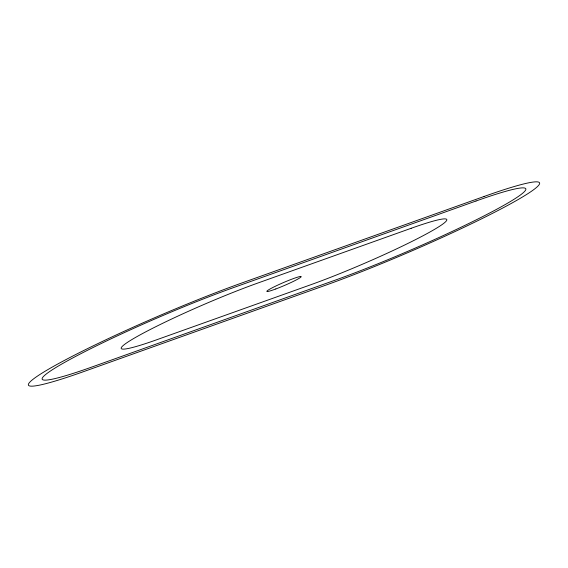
<?xml version="1.0" encoding="UTF-8"?>
<svg xmlns="http://www.w3.org/2000/svg" width="568" height="568" viewBox="0 0 568 568"><rect width="100%" height="100%" fill="white"/><g stroke="black" fill="none" stroke-linecap="round" stroke-linejoin="round"><path stroke-width="0.85" d="M484.071 196.485L241.343 283.155A146.125 11.971 -23.3 0 0 53.825 366.19A146.125 11.971 -23.3 0 0 83.929 371.515L326.657 284.845A146.125 11.971 -23.3 0 0 514.175 201.81A146.125 11.971 -23.3 0 0 484.071 196.485M475.998 201.015L233.27 287.685A131.137 10.742 -23.3 0 0 64.986 362.206A131.137 10.742 -23.3 0 0 92.002 366.985L334.729 280.315A131.137 10.742 -23.3 0 0 503.014 205.793A131.137 10.742 -23.3 0 0 475.998 201.015M411.175 228.279L257.73 283.077A93.67 7.675 -23.3 0 0 137.527 336.299A93.67 7.675 -23.3 0 0 156.825 339.721L310.27 284.923A93.67 7.675 -23.3 0 0 430.473 231.701A93.67 7.675 -23.3 0 0 411.175 228.279M275.814 288.963A18.737 1.534 -23.3 0 0 301.21 276.602A18.737 1.534 -23.3 0 0 274.976 286.435A18.737 1.534 -23.3 0 0 275.814 288.963"/></g></svg>
